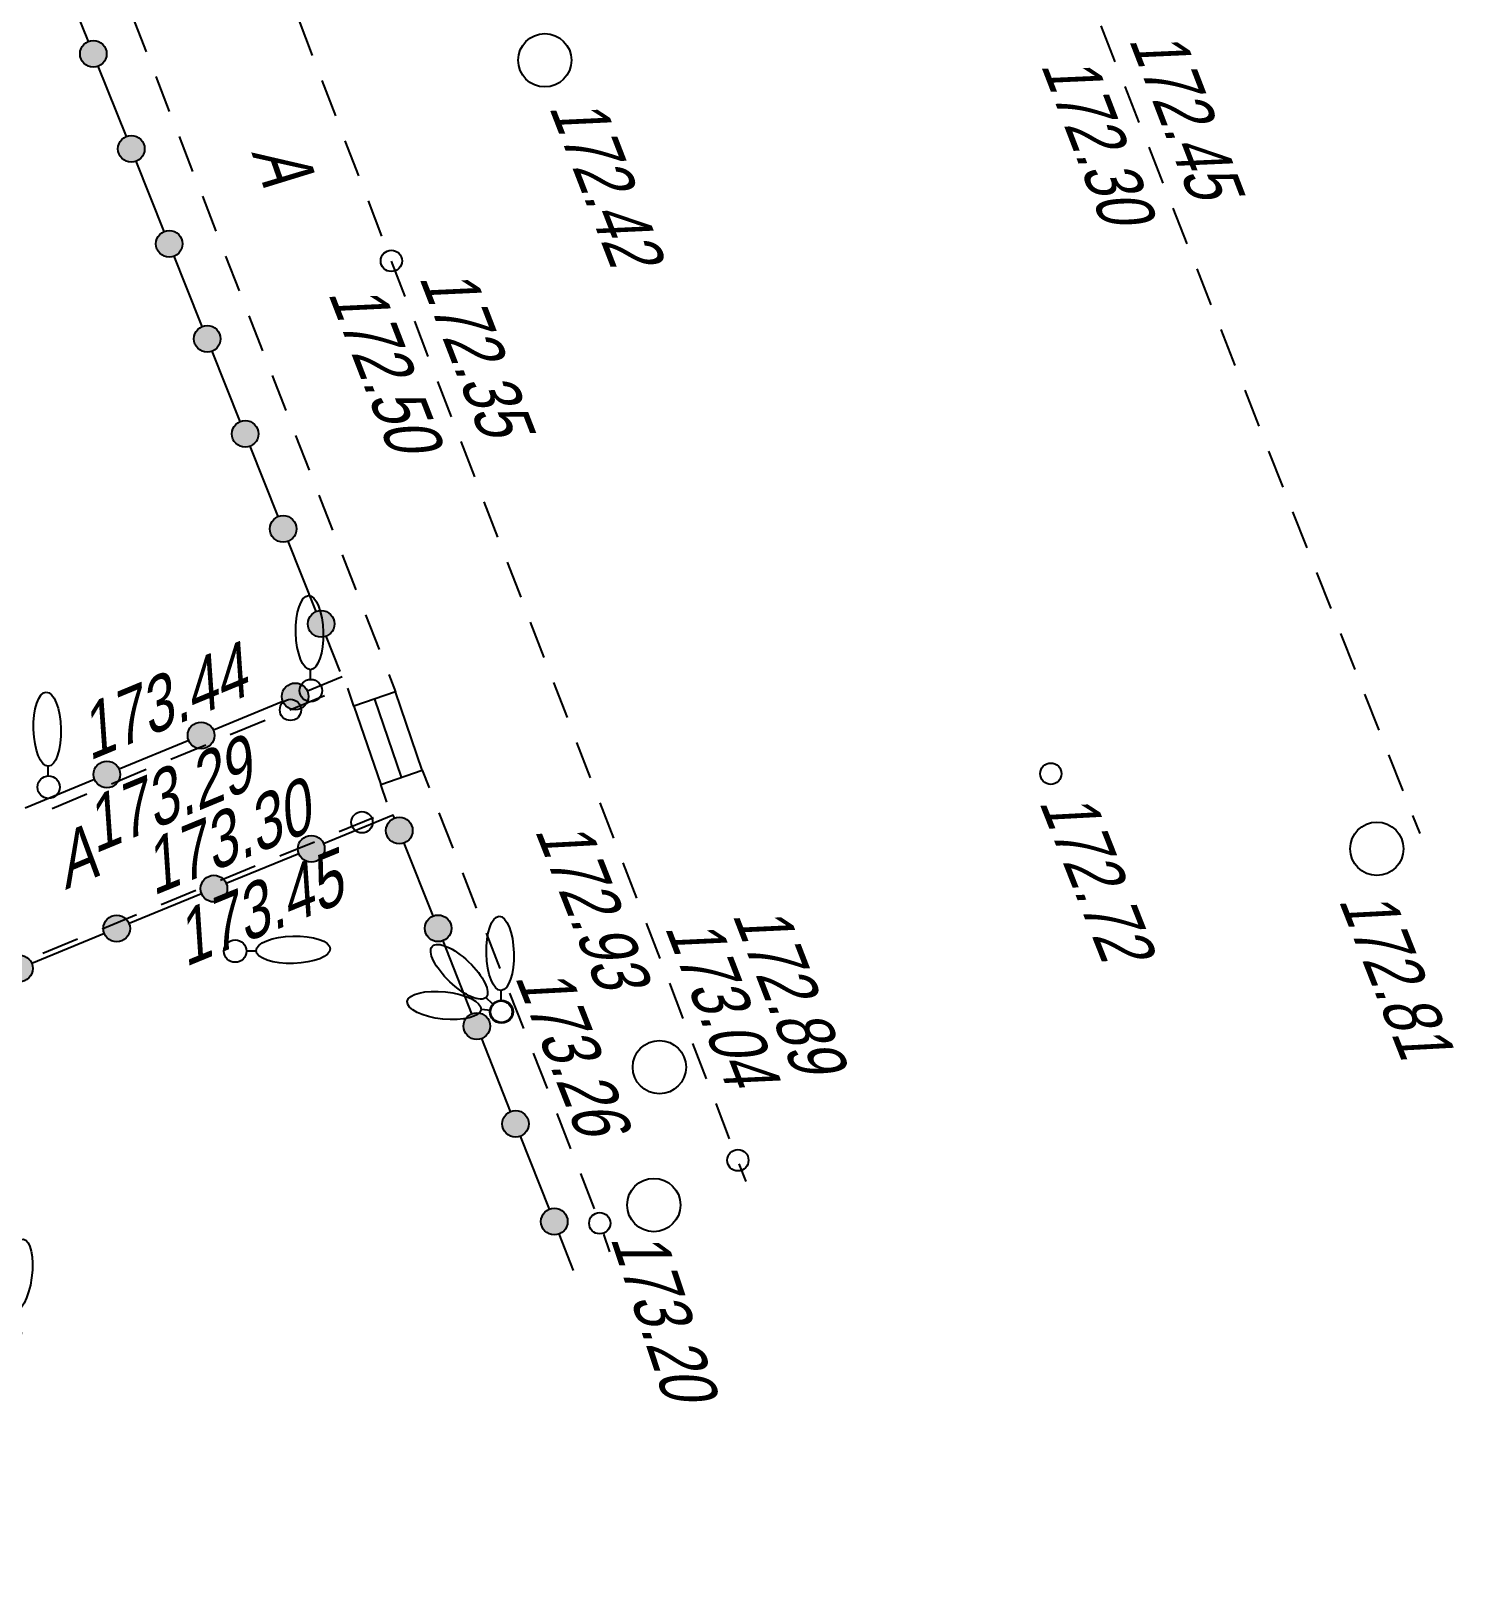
# Model space of a CAD drawing. Header units: metres. Extents: x -584 to -429, y 22748 to 22926.
# Drawn here: x -456.06 to -429.38, y 22783.82 to 22813.05 of the extents above; entities that cross this region are included whole.
import ezdxf
from ezdxf.enums import TextEntityAlignment as Align

# ---------------------------------------------------------------- set-up
doc = ezdxf.new("R2010")
doc.units = ezdxf.units.M
doc.header["$MEASUREMENT"] = 0
for name, color, linetype, lineweight in [('Внутреннее заполнение', 7, 'Continuous', 25), ('Горизонтали', 7, 'Continuous', 25), ('Граница площадки', 7, 'Continuous', 25), ('Граница улицы', 7, 'Continuous', 25), ('Колодцы', 7, 'Continuous', 25), ('Ограды', 7, 'Continuous', 25), ('Отдельно стоящее дерево', 7, 'Continuous', 25)]:
    doc.layers.add(name, color=color, linetype=linetype, lineweight=lineweight)
doc.styles.add('Style-RUSSIAN_1251 I 0.32289', font='RUSSIAN_1251.shx', dxfattribs={"oblique": 18.5})

# ---------------------------------------------------------------- blocks, each defined once
blk = doc.blocks.new('PIKET_14')
at = {"layer": 'Горизонтали', "color": 7, "linetype": 'Continuous', "lineweight": 25}
blk.add_arc((0, 0), 0.2, 0, 360, dxfattribs=at)
blk = doc.blocks.new('PIKET_24')
at = {"layer": 'Горизонтали', "color": 7, "linetype": 'Continuous', "lineweight": 25}
blk.add_arc((0, 0), 0.2, 0, 360, dxfattribs=at)
blk = doc.blocks.new('PIKET_25')
at = {"layer": 'Горизонтали', "color": 7, "linetype": 'Continuous', "lineweight": 25}
blk.add_arc((0, 0), 0.2, 0, 360, dxfattribs=at)
blk = doc.blocks.new('msdElementTypeLineString')
at = {"layer": 'Граница улицы', "color": 7, "linetype": 'Continuous', "lineweight": 25}
for p, q in [((0, 9.036), (0.13, 8.705)), ((0.313, 8.239), (0.572, 7.577)), ((0.755, 7.111), (1.014, 6.449)), ((1.197, 5.983), (1.456, 5.32)), ((1.639, 4.855), (1.898, 4.192)), ((2.081, 3.727), (2.34, 3.064)), ((2.523, 2.598), (2.782, 1.936)), ((2.965, 1.47), (3.225, 0.808)), ((3.397, 0.338), (3.509, 0.001))]:
    blk.add_line(p, q, dxfattribs=at)
blk = doc.blocks.new('msdElementTypeLineString_3')
at = {"layer": 'Граница улицы', "color": 7, "linetype": 'Continuous', "lineweight": 25}
for p, q in [((27.134, 21.115), (26.88, 21.777)), ((27.568, 19.986), (27.314, 20.648)), ((28.002, 18.857), (27.747, 19.519)), ((28.435, 17.728), (28.181, 18.39)), ((28.87, 16.599), (28.615, 17.261)), ((29.304, 15.47), (29.049, 16.132)), ((29.739, 14.341), (29.484, 15.004)), ((30.174, 13.213), (29.919, 13.875)), ((30.608, 12.084), (30.353, 12.746)), ((31.043, 10.955), (30.788, 11.617)), ((31.478, 9.827), (31.223, 10.489)), ((31.912, 8.698), (31.657, 9.36)), ((32.347, 7.569), (32.092, 8.231)), ((32.782, 6.441), (32.527, 7.103)), ((33.216, 5.312), (32.961, 5.974)), ((33.651, 4.183), (33.396, 4.845)), ((34.086, 3.054), (33.831, 3.717)), ((34.52, 1.926), (34.265, 2.588)), ((34.955, 0.797), (34.7, 1.459)), ((35.265, 0.001), (35.135, 0.331))]:
    blk.add_line(p, q, dxfattribs=at)
blk = doc.blocks.new('msdElementTypeLineString_4')
at = {"layer": 'Граница улицы', "color": 7, "linetype": 'Continuous', "lineweight": 25}
for p, q in [((13.901, 14.478), (13.635, 15.153)), ((14.351, 13.339), (14.085, 14.013)), ((14.801, 12.199), (14.535, 12.874)), ((15.251, 11.06), (14.985, 11.734)), ((15.701, 9.92), (15.435, 10.594)), ((16.151, 8.78), (15.885, 9.455)), ((16.601, 7.641), (16.335, 8.315)), ((17.051, 6.501), (16.785, 7.176)), ((17.501, 5.361), (17.234, 6.036)), ((17.951, 4.222), (17.684, 4.896)), ((18.401, 3.082), (18.134, 3.757)), ((18.851, 1.943), (18.584, 2.617)), ((19.301, 0.803), (19.034, 1.478)), ((19.617, 0.001), (19.484, 0.338))]:
    blk.add_line(p, q, dxfattribs=at)
blk = doc.blocks.new('KOLOD_13')
at = {"layer": 'Колодцы', "color": 7, "linetype": 'Continuous', "lineweight": 25}
blk.add_arc((0, 0), 0.5, 0, 360, dxfattribs=at)
blk = doc.blocks.new('KOLOD_14')
at = {"layer": 'Колодцы', "color": 7, "linetype": 'Continuous', "lineweight": 25}
blk.add_arc((0, 0), 0.5, 0, 360, dxfattribs=at)
blk = doc.blocks.new('KOLOD_15')
at = {"layer": 'Колодцы', "color": 7, "linetype": 'Continuous', "lineweight": 25}
blk.add_arc((0, 0), 0.5, 0, 360, dxfattribs=at)
blk = doc.blocks.new('KOLOD_16')
at = {"layer": 'Колодцы', "color": 7, "linetype": 'Continuous', "lineweight": 25}
blk.add_arc((0, 0), 0.5, 0, 360, dxfattribs=at)
blk = doc.blocks.new('PIKET_33')
at = {"layer": 'Горизонтали', "color": 7, "linetype": 'Continuous', "lineweight": 25}
blk.add_arc((0, 0), 0.2, 0, 360, dxfattribs=at)
blk = doc.blocks.new('DEREVO_74')
at = {"layer": 'Отдельно стоящее дерево', "color": 7, "linetype": 'Continuous', "lineweight": 25, "flags": 128}
blk.add_lwpolyline([(-0.007, 0.21), (-0.007, 0.393)], dxfattribs=at)
at = {"layer": 'Отдельно стоящее дерево', "color": 7, "linetype": 'Continuous', "lineweight": 25}
blk.add_arc((0, 0), 0.21, 0, 360, dxfattribs=at)
blk.add_ellipse((-0.025, 1.088), major_axis=(-0.019, 0.695), ratio=0.369829, dxfattribs=at)
blk = doc.blocks.new('DEREVO_78')
at = {"layer": 'Отдельно стоящее дерево', "color": 7, "linetype": 'Continuous', "lineweight": 25, "flags": 128}
blk.add_lwpolyline([(-0.007, 0.21), (-0.007, 0.393)], dxfattribs=at)
at = {"layer": 'Отдельно стоящее дерево', "color": 7, "linetype": 'Continuous', "lineweight": 25}
blk.add_arc((0, 0), 0.21, 0, 360, dxfattribs=at)
blk.add_ellipse((-0.025, 1.088), major_axis=(-0.019, 0.695), ratio=0.369829, dxfattribs=at)
blk = doc.blocks.new('DEREVO_79')
at = {"layer": 'Отдельно стоящее дерево', "color": 7, "linetype": 'Continuous', "lineweight": 25, "flags": 128}
blk.add_lwpolyline([(-0.007, 0.21), (-0.007, 0.393)], dxfattribs=at)
at = {"layer": 'Отдельно стоящее дерево', "color": 7, "linetype": 'Continuous', "lineweight": 25}
blk.add_arc((0, 0), 0.21, 0, 359.99999, dxfattribs=at)
blk.add_ellipse((-0.0255, 1.088), major_axis=(-0.0185, 0.695), ratio=0.3698286, dxfattribs=at)
blk = doc.blocks.new('DEREVO_80')
at = {"layer": 'Отдельно стоящее дерево', "color": 7, "linetype": 'Continuous', "lineweight": 25, "flags": 128}
blk.add_lwpolyline([(-0.007, 0.21), (-0.007, 0.393)], dxfattribs=at)
at = {"layer": 'Отдельно стоящее дерево', "color": 7, "linetype": 'Continuous', "lineweight": 25}
blk.add_arc((0, 0), 0.21, 0, 360, dxfattribs=at)
blk.add_ellipse((-0.025, 1.088), major_axis=(-0.019, 0.695), ratio=0.369829, dxfattribs=at)
blk = doc.blocks.new('DEREVO_81')
at = {"layer": 'Отдельно стоящее дерево', "color": 7, "linetype": 'Continuous', "lineweight": 25, "flags": 128}
blk.add_lwpolyline([(-0.007, 0.21), (-0.007, 0.393)], dxfattribs=at)
at = {"layer": 'Отдельно стоящее дерево', "color": 7, "linetype": 'Continuous', "lineweight": 25}
blk.add_arc((0, 0), 0.21, 0, 360, dxfattribs=at)
blk.add_ellipse((-0.026, 1.088), major_axis=(-0.019, 0.695), ratio=0.369829, dxfattribs=at)
blk = doc.blocks.new('DEREVO_82')
at = {"layer": 'Отдельно стоящее дерево', "color": 7, "linetype": 'Continuous', "lineweight": 25, "flags": 128}
blk.add_lwpolyline([(-0.007, 0.21), (-0.007, 0.393)], dxfattribs=at)
at = {"layer": 'Отдельно стоящее дерево', "color": 7, "linetype": 'Continuous', "lineweight": 25}
blk.add_arc((0, 0), 0.21, 0, 359.99999, dxfattribs=at)
blk.add_ellipse((-0.0255, 1.088), major_axis=(-0.0185, 0.695), ratio=0.3698286, dxfattribs=at)
blk = doc.blocks.new('DEREVO_83')
at = {"layer": 'Отдельно стоящее дерево', "color": 7, "linetype": 'Continuous', "lineweight": 25, "flags": 128}
blk.add_lwpolyline([(-0.007, 0.21), (-0.007, 0.393)], dxfattribs=at)
at = {"layer": 'Отдельно стоящее дерево', "color": 7, "linetype": 'Continuous', "lineweight": 25}
blk.add_arc((0, 0), 0.21, 0, 360, dxfattribs=at)
blk.add_ellipse((-0.026, 1.088), major_axis=(-0.019, 0.695), ratio=0.369829, dxfattribs=at)
blk = doc.blocks.new('msdElementTypeLineString_22')
at = {"layer": 'Ограды', "linetype": 'Continuous', "lineweight": 25}
h = blk.add_hatch(color=7, dxfattribs=at)
edge = h.paths.add_edge_path()
edge.add_arc((26.38, 11.834), 0.25, 0, 360)
h = blk.add_hatch(color=7, dxfattribs=at)
edge = h.paths.add_edge_path()
edge.add_arc((27.092, 10.052), 0.25, 0, 360)
h = blk.add_hatch(color=7, dxfattribs=at)
edge = h.paths.add_edge_path()
edge.add_arc((27.804, 8.27), 0.25, 0, 360)
h = blk.add_hatch(color=7, dxfattribs=at)
edge = h.paths.add_edge_path()
edge.add_arc((28.516, 6.488), 0.25, 0, 360)
h = blk.add_hatch(color=7, dxfattribs=at)
edge = h.paths.add_edge_path()
edge.add_arc((29.228, 4.706), 0.25, 0, 360)
h = blk.add_hatch(color=7, dxfattribs=at)
edge = h.paths.add_edge_path()
edge.add_arc((29.94, 2.924), 0.25, 0, 360)
h = blk.add_hatch(color=7, dxfattribs=at)
edge = h.paths.add_edge_path()
edge.add_arc((30.652, 1.142), 0.25, 0, 360)
at = {"layer": 'Ограды', "color": 7, "linetype": 'Continuous', "lineweight": 25}
for p, q in [((26.287, 12.066), (25.761, 13.384)), ((26.999, 10.284), (26.473, 11.602)), ((27.711, 8.502), (27.185, 9.82)), ((29.135, 4.938), (28.609, 6.256)), ((29.847, 3.156), (29.321, 4.474)), ((30.559, 1.374), (30.033, 2.692)), ((31.008, 0.251), (30.745, 0.91))]:
    blk.add_line(p, q, dxfattribs=at)
at = {"layer": 'Ограды', "color": 7, "linetype": 'Continuous', "lineweight": 25, "flags": 128}
blk.add_lwpolyline([(28.423, 6.72), (28.117, 7.487), (27.897, 8.038)], dxfattribs=at)
at = {"layer": 'Ограды', "color": 7, "linetype": 'Continuous', "lineweight": 25}
for centre in [(26.38, 11.834), (26.38, 11.834), (27.092, 10.052), (27.092, 10.052), (27.804, 8.27), (27.804, 8.27), (28.516, 6.488), (28.516, 6.488), (29.228, 4.706), (29.228, 4.706), (29.94, 2.924), (29.94, 2.924), (30.652, 1.142), (30.652, 1.142)]:
    blk.add_circle(centre, 0.25, dxfattribs=at)
blk = doc.blocks.new('msdElementTypeLineString_34')
at = {"layer": 'Ограды', "linetype": 'Continuous', "lineweight": 25}
h = blk.add_hatch(color=7, dxfattribs=at)
edge = h.paths.add_edge_path()
edge.add_arc((13.295, 14.352), 0.25, 0, 360)
h = blk.add_hatch(color=7, dxfattribs=at)
edge = h.paths.add_edge_path()
edge.add_arc((11.644, 14.011), 0.25, 0, 360)
h = blk.add_hatch(color=7, dxfattribs=at)
edge = h.paths.add_edge_path()
edge.add_arc((9.819, 13.263), 0.25, 0, 360)
h = blk.add_hatch(color=7, dxfattribs=at)
edge = h.paths.add_edge_path()
edge.add_arc((7.995, 12.515), 0.25, 0, 360)
h = blk.add_hatch(color=7, dxfattribs=at)
edge = h.paths.add_edge_path()
edge.add_arc((14.022, 12.519), 0.25, 0, 360)
h = blk.add_hatch(color=7, dxfattribs=at)
edge = h.paths.add_edge_path()
edge.add_arc((6.171, 11.767), 0.25, 0, 360)
h = blk.add_hatch(color=7, dxfattribs=at)
edge = h.paths.add_edge_path()
edge.add_arc((4.346, 11.019), 0.25, 0, 360)
h = blk.add_hatch(color=7, dxfattribs=at)
edge = h.paths.add_edge_path()
edge.add_arc((14.748, 10.686), 0.25, 0, 360)
h = blk.add_hatch(color=7, dxfattribs=at)
edge = h.paths.add_edge_path()
edge.add_arc((2.522, 10.272), 0.25, 0, 360)
h = blk.add_hatch(color=7, dxfattribs=at)
edge = h.paths.add_edge_path()
edge.add_arc((0.697, 9.524), 0.25, 0, 360)
h = blk.add_hatch(color=7, dxfattribs=at)
edge = h.paths.add_edge_path()
edge.add_arc((15.474, 8.853), 0.25, 0, 360)
h = blk.add_hatch(color=7, dxfattribs=at)
edge = h.paths.add_edge_path()
edge.add_arc((0.966, 8.034), 0.25, 0, 360)
h = blk.add_hatch(color=7, dxfattribs=at)
edge = h.paths.add_edge_path()
edge.add_arc((16.201, 7.019), 0.25, 0, 360)
h = blk.add_hatch(color=7, dxfattribs=at)
edge = h.paths.add_edge_path()
edge.add_arc((1.912, 6.304), 0.25, 0, 360)
h = blk.add_hatch(color=7, dxfattribs=at)
edge = h.paths.add_edge_path()
edge.add_arc((2.859, 4.575), 0.25, 0, 360)
h = blk.add_hatch(color=7, dxfattribs=at)
edge = h.paths.add_edge_path()
edge.add_arc((3.805, 2.845), 0.25, 0, 360)
h = blk.add_hatch(color=7, dxfattribs=at)
edge = h.paths.add_edge_path()
edge.add_arc((4.752, 1.115), 0.25, 0, 360)
at = {"layer": 'Ограды', "color": 7, "linetype": 'Continuous', "lineweight": 25}
for p, q in [((13.93, 12.751), (13.387, 14.119)), ((11.413, 13.916), (10.051, 13.358)), ((9.588, 13.169), (8.226, 12.61)), ((7.764, 12.421), (6.402, 11.862)), ((14.656, 10.918), (14.114, 12.286)), ((5.939, 11.673), (4.578, 11.114)), ((4.115, 10.925), (2.753, 10.366)), ((15.382, 9.085), (14.84, 10.453)), ((2.291, 10.177), (0.929, 9.618)), ((16.109, 7.252), (15.566, 8.62)), ((1.086, 7.815), (1.792, 6.524)), ((16.564, 6.103), (16.293, 6.787)), ((2.032, 6.085), (2.739, 4.794)), ((2.979, 4.355), (3.685, 3.064)), ((3.925, 2.626), (4.632, 1.335)), ((4.872, 0.896), (5.225, 0.25))]:
    blk.add_line(p, q, dxfattribs=at)
at = {"layer": 'Ограды', "color": 7, "linetype": 'Continuous', "lineweight": 25, "flags": 128}
for points in [[(13.203, 14.584), (13.18, 14.641), (11.875, 14.106)], [(0.466, 9.429), (0.251, 9.341), (0.846, 8.254)]]:
    blk.add_lwpolyline(points, dxfattribs=at)
at = {"layer": 'Ограды', "color": 7, "linetype": 'Continuous', "lineweight": 25}
for centre in [(13.295, 14.352), (13.295, 14.352), (11.644, 14.011), (11.644, 14.011), (9.819, 13.263), (9.819, 13.263), (7.995, 12.515), (7.995, 12.515), (14.022, 12.519), (14.022, 12.519), (6.171, 11.767), (6.171, 11.767), (4.346, 11.019), (4.346, 11.019), (14.748, 10.686), (14.748, 10.686), (2.522, 10.272), (2.522, 10.272), (0.697, 9.524), (0.697, 9.524), (15.474, 8.853), (15.474, 8.853), (0.966, 8.034), (0.966, 8.034), (16.201, 7.019), (16.201, 7.019), (1.912, 6.304), (1.912, 6.304), (2.859, 4.575), (2.859, 4.575), (3.805, 2.845), (3.805, 2.845), (4.752, 1.115), (4.752, 1.115)]:
    blk.add_circle(centre, 0.25, dxfattribs=at)
blk = doc.blocks.new('msdElementTypeLineString_40')
at = {"layer": 'Граница улицы', "color": 7, "linetype": 'Continuous', "lineweight": 25}
for p, q in [((13.096, 14.775), (12.982, 15.106)), ((12.201, 14.221), (12.849, 14.487)), ((11.089, 13.765), (11.738, 14.031)), ((9.978, 13.31), (10.627, 13.576)), ((8.867, 12.854), (9.515, 13.12)), ((7.756, 12.399), (8.404, 12.664)), ((6.644, 11.943), (7.293, 12.209)), ((5.533, 11.487), (6.182, 11.753)), ((4.422, 11.032), (5.07, 11.298)), ((3.311, 10.576), (3.959, 10.842)), ((2.199, 10.121), (2.848, 10.387)), ((1.088, 9.665), (1.737, 9.931)), ((0.585, 8.141), (0.251, 8.757)), ((1.157, 7.085), (0.823, 7.701)), ((1.729, 6.029), (1.395, 6.645)), ((2.301, 4.973), (1.967, 5.589)), ((2.873, 3.917), (2.539, 4.533)), ((3.445, 2.861), (3.111, 3.477)), ((4.017, 1.805), (3.684, 2.421)), ((4.589, 0.749), (4.256, 1.365)), ((4.995, 0.001), (4.828, 0.309))]:
    blk.add_line(p, q, dxfattribs=at)
at = {"layer": 'Граница улицы', "color": 7, "linetype": 'Continuous', "lineweight": 25, "flags": 128}
blk.add_lwpolyline([(0.013, 9.197), (0.001, 9.219), (0.626, 9.475)], dxfattribs=at)
blk = doc.blocks.new('msdElementTypeLineString_45')
at = {"layer": 'Ограды', "linetype": 'Continuous', "lineweight": 25}
h = blk.add_hatch(color=7, dxfattribs=at)
edge = h.paths.add_edge_path()
edge.add_arc((37.391, 5.351), 0.25, 0, 360)
h = blk.add_hatch(color=7, dxfattribs=at)
edge = h.paths.add_edge_path()
edge.add_arc((35.625, 4.619), 0.25, 0, 360)
h = blk.add_hatch(color=7, dxfattribs=at)
edge = h.paths.add_edge_path()
edge.add_arc((33.859, 3.888), 0.25, 0, 360)
at = {"layer": 'Ограды', "color": 7, "linetype": 'Continuous', "lineweight": 25}
for p, q in [((38.274, 5.717), (37.622, 5.447)), ((37.16, 5.255), (35.856, 4.715)), ((35.394, 4.524), (34.09, 3.983)), ((33.628, 3.792), (32.324, 3.252))]:
    blk.add_line(p, q, dxfattribs=at)
for centre in [(37.391, 5.351), (37.391, 5.351), (35.625, 4.619), (35.625, 4.619), (33.859, 3.888), (33.859, 3.888)]:
    blk.add_circle(centre, 0.25, dxfattribs=at)
blk = doc.blocks.new('msdElementTypeLineString_53')
at = {"layer": 'Граница улицы', "color": 7, "linetype": 'Continuous', "lineweight": 25}
for p, q in [((32.28, 12.661), (32.535, 12.006)), ((32.717, 11.54), (32.972, 10.885)), ((33.154, 10.419), (33.409, 9.763)), ((33.591, 9.298), (33.846, 8.642)), ((34.028, 8.176), (34.283, 7.521)), ((34.465, 7.055), (34.72, 6.4)), ((34.902, 5.934), (35.157, 5.279)), ((35.339, 4.813), (35.594, 4.158)), ((35.775, 3.692), (36.031, 3.036)), ((36.212, 2.571), (36.468, 1.915)), ((36.649, 1.449), (36.905, 0.794)), ((37.086, 0.328), (37.214, 0.001))]:
    blk.add_line(p, q, dxfattribs=at)
blk = doc.blocks.new('msdElementTypeLineString_56')
at = {"layer": 'Граница улицы', "color": 7, "linetype": 'Continuous', "lineweight": 25}
for p, q in [((37.89, 5.368), (37.238, 5.098)), ((38.443, 5.175), (38.329, 5.509)), ((36.776, 4.906), (36.123, 4.636)), ((35.662, 4.445), (35.009, 4.175)), ((34.547, 3.983), (33.895, 3.713)), ((33.433, 3.521), (32.781, 3.251))]:
    blk.add_line(p, q, dxfattribs=at)
blk = doc.blocks.new('PIKET_213')
at = {"layer": 'Горизонтали', "color": 7, "linetype": 'Continuous', "lineweight": 25}
blk.add_arc((0, 0), 0.2, 0, 360, dxfattribs=at)
blk = doc.blocks.new('PIKET_214')
at = {"layer": 'Горизонтали', "color": 7, "linetype": 'Continuous', "lineweight": 25}
blk.add_arc((0, 0), 0.2, 0, 360, dxfattribs=at)

msp = doc.modelspace()

# ---------------------------------------------------------------- linework, layer by layer
at = {"layer": 'Внутреннее заполнение', "color": 7, "linetype": 'Continuous', "lineweight": 25}
msp.add_line((-449.115, 22799.054), (-449.616, 22800.523), dxfattribs=at)
at = {"layer": 'Граница площадки', "color": 7, "linetype": 'Continuous', "lineweight": 25, "flags": 128}
msp.add_lwpolyline([(-450.006, 22800.39), (-449.505, 22798.921), (-448.726, 22799.187), (-449.227, 22800.656), (-450.006, 22800.39)], dxfattribs=at)

# ---------------------------------------------------------------- block references
at = {"layer": 'Горизонтали', "color": 7, "linetype": 'Continuous', "lineweight": 25}
for name, p in [('PIKET_25', (-449.304, 22808.74)), ('PIKET_214', (-451.197, 22800.319)), ('PIKET_33', (-436.939, 22799.122)), ('PIKET_213', (-449.857, 22798.212)), ('PIKET_24', (-442.808, 22791.872)), ('PIKET_14', (-445.397, 22790.692))]:
    msp.add_blockref(name, p, dxfattribs=at)
at = {"layer": 'Граница улицы', "color": 7, "linetype": 'Continuous', "lineweight": 25}
for name, p in [('msdElementTypeLineString_53', (-486.441, 22800.655)), ('msdElementTypeLineString_3', (-477.917, 22791.475)), ('msdElementTypeLineString_56', (-488.449, 22795.215)), ('msdElementTypeLineString_4', (-449.633, 22797.997)), ('msdElementTypeLineString', (-448.726, 22790.151)), ('msdElementTypeLineString_40', (-462.487, 22783.815))]:
    msp.add_blockref(name, p, dxfattribs=at)
at = {"layer": 'Колодцы', "color": 7, "linetype": 'Continuous', "lineweight": 25}
for name, p in [('KOLOD_15', (-446.428, 22812.502)), ('KOLOD_14', (-430.826, 22797.714)), ('KOLOD_13', (-444.279, 22793.619)), ('KOLOD_16', (-444.384, 22791.033))]:
    msp.add_blockref(name, p, dxfattribs=at)
at = {"layer": 'Ограды', "color": 7, "linetype": 'Continuous', "lineweight": 25}
for name, p in [('msdElementTypeLineString_22', (-481.274, 22800.789)), ('msdElementTypeLineString_45', (-488.499, 22795.221)), ('msdElementTypeLineString_34', (-462.451, 22783.703))]:
    msp.add_blockref(name, p, dxfattribs=at)
at = {"layer": 'Отдельно стоящее дерево', "color": 7, "linetype": 'Continuous', "lineweight": 25}
for name, p in [('DEREVO_82', (-450.815, 22800.68)), ('DEREVO_83', (-455.732, 22798.869)), ('DEREVO_79', (-447.241, 22794.665))]:
    msp.add_blockref(name, p, dxfattribs=at)
for name, p, rotation in [('DEREVO_78', (-452.234, 22795.795), 270), ('DEREVO_80', (-447.249, 22794.653), 44.81513195959816), ('DEREVO_81', (-447.234, 22794.657), 82.40189451278837), ('DEREVO_74', (-456.459, 22788.628), 350.5538416483486)]:
    msp.add_blockref(name, p, dxfattribs=dict(at, rotation=rotation))

# ---------------------------------------------------------------- texts
at = {"layer": 'Горизонтали', "color": 7, "linetype": 'Continuous', "lineweight": 25, "style": 'Style-RUSSIAN_1251 I 0.32289', "oblique": 18.5}
for s, rotation, width, p in [('172.45', 291.0451, 0.799996, (-435.483, 22812.895)), ('172.50', 291.1596, 0.799996, (-450.499, 22808.139)), ('173.44', 22.5062, 0.8, (-454.967, 22799.362)), ('173.29', 22.5062, 0.8, (-454.866, 22797.62)), ('173.30', 22.2919, 0.8, (-453.77, 22796.829)), ('172.72', 291.5456, 0.799996, (-437.166, 22798.595)), ('173.45', 22.2919, 0.8, (-453.168, 22795.494)), ('173.04', 291.1596, 0.799996, (-444.185, 22796.246)), ('173.20', 288.4207, 0.799996, (-445.204, 22790.418))]:
    msp.add_text(s, height=1, rotation=rotation, dxfattribs=dict(at, width=width)).set_placement(p)
at = {"layer": 'Горизонтали', "color": 7, "linetype": 'Continuous', "lineweight": 25, "style": 'Style-RUSSIAN_1251 I 0.32289', "oblique": 18.5, "width": 0.799996}
for s, rotation, p in [('172.30', 291.0451, (-436.2, 22812.777)), ('172.35', 291.1596, (-447.859, 22808.796)), ('172.89', 291.1596, (-441.985, 22796.845))]:
    msp.add_text(s, height=1, rotation=rotation, dxfattribs=at).set_placement(p, align=Align.TOP_LEFT)
at = {"layer": 'Граница улицы', "color": 7, "linetype": 'Continuous', "lineweight": 25, "style": 'Style-RUSSIAN_1251 I 0.32289', "oblique": 18.5, "width": 0.799996}
for rotation, p in [(289.3403, (-451.934, 22810.778)), (22.6577, (-455.421, 22796.94))]:
    msp.add_text('А', height=1, rotation=rotation, dxfattribs=at).set_placement(p)
at = {"layer": 'Колодцы', "color": 7, "linetype": 'Continuous', "lineweight": 25, "style": 'Style-RUSSIAN_1251 I 0.32289', "oblique": 18.5, "width": 0.799996}
for s, rotation, p in [('172.42', 291.1596, (-446.356, 22811.629)), ('172.93', 291.5071, (-446.623, 22798.066)), ('172.81', 291.5071, (-431.55, 22796.756)), ('173.26', 291.5565, (-446.996, 22795.317))]:
    msp.add_text(s, height=1, rotation=rotation, dxfattribs=at).set_placement(p)

doc.saveas('drawing.dxf')
